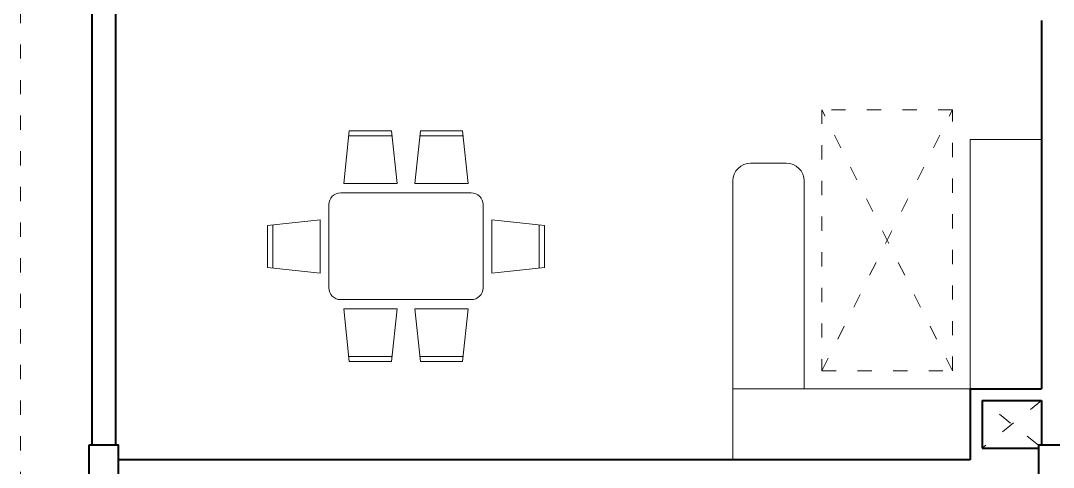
# Model space of a CAD drawing. Header units: millimetres. Extents: x 1551 to 1744, y 1536 to 1676.
# Drawn here: x 1573.28 to 1581.98, y 1576.19 to 1579.95 of the extents above; entities that cross this region are included whole.
import ezdxf

# ---------------------------------------------------------------- set-up
doc = ezdxf.new("R2010")
doc.units = ezdxf.units.MM
doc.linetypes.add('ACAD_ISO03W100', pattern=[30, 12, -18])
doc.layers.add('01_Gruesa', color=7, linetype='Continuous', lineweight=40)
doc.layers.add('03_Fina', color=7, linetype='Continuous', lineweight=9)

# ---------------------------------------------------------------- blocks, each defined once
blk = doc.blocks.new('A$C6D1B16CF')
at = {"layer": '03_Fina', "color": 252, "true_color": 0x939598}
for p, q in [((0.6411, 1.5), (0.6886, 1.9429)), ((0.6886, 1.9429), (1.0435, 1.9429)), ((1.0435, 1.9429), (1.091, 1.5)), ((1.2411, 1.5), (1.2886, 1.9429)), ((1.2886, 1.9429), (1.6435, 1.9429)), ((1.6435, 1.9429), (1.691, 1.5)), ((0.684, 1.9), (1.0481, 1.9)), ((1.284, 1.9), (1.6481, 1.9)), ((1.091, 1.5), (0.6411, 1.5)), ((1.691, 1.5), (1.2411, 1.5)), ((0.6161, 1.4214), (1.7161, 1.4214)), ((0.5161, 0.6214), (0.5161, 1.3214)), ((1.8161, 1.3214), (1.8161, 0.6214)), ((0, 1.1464), (0.4429, 1.1939)), ((0, 0.7916), (0, 1.1464)), ((0.0429, 0.787), (0.0429, 1.151)), ((0.4429, 1.1939), (0.4429, 0.744)), ((2.3321, 1.1464), (1.8892, 1.1939)), ((1.8892, 1.1939), (1.8892, 0.744)), ((2.2892, 0.787), (2.2892, 1.151)), ((2.3321, 0.7916), (2.3321, 1.1464)), ((0.4429, 0.744), (0, 0.7916)), ((1.8892, 0.744), (2.3321, 0.7916)), ((1.7161, 0.5214), (0.6161, 0.5214)), ((1.091, 0.4429), (0.6411, 0.4429)), ((0.6411, 0.4429), (0.6886, 0)), ((1.0435, 0), (1.091, 0.4429)), ((1.691, 0.4429), (1.2411, 0.4429)), ((1.2411, 0.4429), (1.2886, 0)), ((1.6435, 0), (1.691, 0.4429)), ((0.684, 0.0429), (1.0481, 0.0429)), ((0.6886, 0), (1.0435, 0)), ((1.284, 0.0429), (1.6481, 0.0429)), ((1.2886, 0), (1.6435, 0))]:
    blk.add_line(p, q, dxfattribs=at)
for centre, start, end in [((0.6161, 1.3214), 90, 180), ((1.7161, 1.3214), 0, 90), ((0.6161, 0.6214), 180, 270), ((1.7161, 0.6214), 270, 0)]:
    blk.add_arc(centre, 0.1, start, end, dxfattribs=at)

msp = doc.modelspace()

# ---------------------------------------------------------------- linework, layer by layer
at = {"layer": '01_Gruesa', "color": 5}
for p, q in [((1573.8835, 1582.6299), (1573.8835, 1576.3799)), ((1574.0835, 1582.6299), (1574.0835, 1576.3799)), ((1581.8835, 1579.9549), (1581.8835, 1576.8549)), ((1581.2835, 1576.8549), (1581.8835, 1576.8549)), ((1581.2835, 1576.8549), (1581.2835, 1576.2549)), ((1581.3835, 1576.7549), (1581.8835, 1576.7549)), ((1581.3835, 1576.7549), (1581.3835, 1576.3549)), ((1581.8835, 1576.7549), (1581.8835, 1576.3799)), ((1581.3835, 1576.3549), (1581.8585, 1576.3549)), ((1581.2835, 1576.2549), (1574.1085, 1576.2549))]:
    msp.add_line(p, q, dxfattribs=at)
at = {"layer": '01_Gruesa', "color": 244, "true_color": 0x991b1e}
for points in [[(1573.8585, 1576.3799), (1573.8585, 1576.1299), (1574.1085, 1576.1299), (1574.1085, 1576.3799)], [(1581.8585, 1576.3799), (1581.8585, 1576.1299), (1582.1085, 1576.1299), (1582.1085, 1576.3799)]]:
    msp.add_lwpolyline(points, close=True, dxfattribs=at)
at = {"layer": '03_Fina', "linetype": 'ACAD_ISO03W100', "ltscale": 0.01}
for p, q in [((1573.2835, 1586.3549), (1573.2835, 1566.1549)), ((1581.1335, 1577.0049), (1580.0335, 1579.2049)), ((1580.0335, 1577.0049), (1581.1335, 1579.2049)), ((1581.8835, 1576.7549), (1581.3835, 1576.3549)), ((1581.8585, 1576.3799), (1581.3835, 1576.7549))]:
    msp.add_line(p, q, dxfattribs=at)
at = {"layer": '03_Fina', "color": 252, "lineweight": 9, "true_color": 0x939598}
for p, q in [((1581.2835, 1578.9549), (1581.2835, 1576.8549)), ((1581.8835, 1578.9549), (1581.2835, 1578.9549)), ((1579.7335, 1578.7549), (1579.4335, 1578.7549)), ((1579.2835, 1576.2549), (1579.2835, 1578.6049)), ((1579.8835, 1576.8549), (1579.8835, 1578.6049)), ((1581.2835, 1576.8549), (1579.2835, 1576.8549))]:
    msp.add_line(p, q, dxfattribs=at)
at = {"layer": '03_Fina', "linetype": 'ACAD_ISO03W100', "ltscale": 0.01}
msp.add_lwpolyline([(1580.0335, 1577.0049), (1581.1335, 1577.0049), (1581.1335, 1579.2049), (1580.0335, 1579.2049)], close=True, dxfattribs=at)
at = {"layer": '03_Fina', "color": 252, "lineweight": 9, "true_color": 0x939598}
for centre, start, end in [((1579.4335, 1578.6049), 90, 180), ((1579.7335, 1578.6049), 0, 90)]:
    msp.add_arc(centre, 0.15, start, end, dxfattribs=at)

# ---------------------------------------------------------------- block references
at = {"layer": '03_Fina', "color": 252, "lineweight": 9, "true_color": 0x939598, "xscale": -1}
msp.add_blockref('A$C6D1B16CF', (1577.6959, 1577.0836), dxfattribs=at)

doc.saveas('drawing.dxf')
